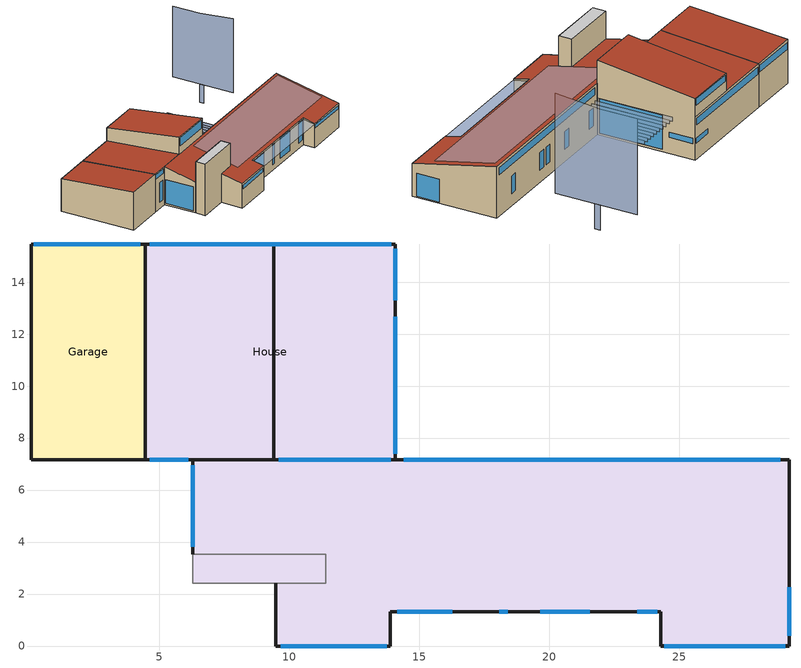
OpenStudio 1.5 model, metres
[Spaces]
House
 floor ground (Radiant Slab Construction): 14.07,15.47 14.07,7.16 4.45,7.16 4.45,15.47 z0; 29.24,7.16 29.24,0 24.28,0 24.28,7.16 z0; 13.88,7.16 13.88,0 9.47,0 9.47,2.42 11.4,2.42 11.4,3.53 6.28,3.53 6.28,7.16 z0; 24.28,7.16 24.28,1.31 13.88,1.31 13.88,7.16 z0
 floor adiabatic (Cooling Tower Construction): 11.4,3.53 11.4,2.42 6.28,2.42 6.28,3.53 z0
 wall outside: 24.28,0 29.24,0 / 9.47,0 13.88,0 z0:2.73; 29.24,7.16 14.07,7.16 6.28,7.16 / 4.45,7.16 6.28,7.16 z0:4.29; 14.07,15.47 4.45,15.47 z0:3.64; 14.07,15.47 9.4,15.47 z3.64:5.13; 24.28,1.31,3.01 24.28,1.31,0 24.28,0,0 24.28,0,2.73; 14.07,7.16,6.2 14.07,7.16,0 14.07,15.47,0 14.07,15.47,5.13; 13.88,1.31,3.01 13.88,0,2.73 13.88,0,0 13.88,1.31,0; 9.47,2.42,3.26 9.47,2.42,0 9.47,0,0 9.47,0,2.73; 29.24,7.16,4.29 29.24,0,2.73 29.24,0,0 29.24,7.16,0; 6.28,7.16,4.29 6.28,7.16,0 6.28,3.53,0 6.28,3.53,3.5; 4.45,7.16,4.29 4.45,15.47,3.64 4.45,15.47,0 4.45,7.16,0; 9.4,7.16,6.2 9.4,15.47,5.13 9.4,15.47,3.64 9.4,7.16,4.29
 wall outside (IECC 5B ExtWall): 9.4,7.16 14.07,7.16 z4.29:6.2
 wall outside (Trombe Wall Construction): 13.88,1.31 24.28,1.31 z0:3.01
 wall adiabatic (Cooling Tower Construction): 6.28,3.53 11.4,3.53 z0:3.5; 11.4,3.53 6.28,3.53 z3.5:5.79; 11.4,2.42 9.47,2.42 z0:3.26; 6.28,3.53 6.28,2.42 z0:5.79; 11.4,3.53,3.5 11.4,3.53,0 11.4,2.42,0 11.4,2.42,3.26; 11.4,2.42,5.79 11.4,2.42,3.26 11.4,3.53,3.5 11.4,3.53,5.79; 6.28,2.42,5.79 6.28,2.42,0 9.47,2.42,0 9.47,2.42,3.26 11.4,2.42,3.26 11.4,2.42,5.79
 window: 14.16,1.31 16.27,1.31 z0.59:2.83; 19.64,1.31 21.56,1.31 z0.59:2.9; 23.38,1.31 24.15,1.31 z0.6:2.9; 9.66,0 13.74,0 z2.12:2.51; 24.42,0 29.09,0 z2.17:2.52; 29.24,0.4 29.24,2.27 z0.09:2.01; 28.89,7.16 14.4,7.16 z3.48:4.05; 27.01,7.16 26.41,7.16 / 21.79,7.16 21.19,7.16 / 15.29,7.16 14.69,7.16 / 22.74,7.16 22.14,7.16 / 18.95,7.16 18.35,7.16 z1.03:2.5; 14.07,7.4 14.07,12.67 z0.19:3.06; 9.59,7.16 13.9,7.16 z5.15:6.03; 5.41,7.16 5.99,7.16 z0.69:2.87; 6.28,6.96 6.28,3.81 z0.19:2.89; 18.08,1.31 18.41,1.31 z0.59:2.88; 4.62,7.16 6.12,7.16 z3.61:4.12; 13.88,15.47 9.53,15.47 z4.53:5.04; 13.83,15.47 4.63,15.47 z2.86:3.41; 14.07,13.3 14.07,15.28 z1.35:1.79; 13.92,15.47 12.16,15.47 z1.36:1.77
 ceiling adiabatic (Cooling Tower Construction): 11.4,2.42 11.4,3.53 6.28,3.53 6.28,2.42 z5.79
 roof outside: 14.07,7.16,6.2 14.07,15.47,5.13 9.4,15.47,5.13 9.4,7.16,6.2; 6.28,7.16,4.29 6.28,3.53,3.5 11.4,3.53,3.5 11.4,2.42,3.26 9.47,2.42,3.26 9.47,0,2.73 13.88,0,2.73 13.88,1.31,3.01 24.28,1.31,3.01 24.28,0,2.73 29.24,0,2.73 29.24,7.16,4.29; 9.4,7.16,4.29 9.4,15.47,3.64 4.45,15.47,3.64 4.45,7.16,4.29
Garage
 floor ground: 4.45,15.47 4.45,7.16 0.07,7.16 0.07,15.47 z0
 wall outside: 0.07,7.16 4.45,7.16 z0:4.29; 4.45,15.47 0.07,15.47 z0:3.64; 4.45,7.16,4.29 4.45,7.16,0 4.45,15.47,0 4.45,15.47,3.64; 0.07,7.16,4.29 0.07,15.47,3.64 0.07,15.47,0 0.07,7.16,0
 window: 4.26,15.47 0.17,15.47 z2.87:3.44
 roof outside: 4.45,7.16,4.29 4.45,15.47,3.64 0.07,15.47,3.64 0.07,7.16,4.29
shading: 14.18,7.33 14.18,13.57 / 14.64,7.33 14.64,13.57 / 15.16,7.33 15.16,13.57 / 15.62,7.33 15.62,13.57 / 16.11,7.33 16.11,13.57 / 16.59,7.33 16.59,13.57 / 17.03,7.33 17.03,13.57 / 17.45,7.33 17.45,13.57 / 17.91,7.33 17.91,13.57 / 18.4,7.33 18.4,13.57 z2.83:3.14; 27.12,14.74 27.12,14.28 z0:2.08; 14.13,7.16,4.29 14.13,3.12,3.41 14.13,3.09,0 14.13,7.16,0; 27.12,10.93,10.45 27.12,10.93,2.08 27.12,17.87,2.08 27.12,17.87,10.1 27.12,14.74,10.1; 11.63,6.78,4.31 11.63,1.7,3.2 28.83,1.7,3.2 28.83,6.78,4.31; 14,1.31,2.92 14,0,2.67 24.22,0,2.67 24.22,1.31,2.92
[Building]
Building 1: North Axis {deg}=-0; Default Construction Set=House Construction Set
[ClimateZones]
Climate Zone Institution Name 1=ASHRAE; Climate Zone Document Name 1=ANSI/ASHRAE Standard 169; Climate Zone Document Year 1=2006; Climate Zone Value 1=5B; Climate Zone Institution Name 2=CEC; Climate Zone Document Name 2=California Climate Zone Descriptions; Climate Zone Document Year 2=1995
[Site]
Site 1: Latitude {deg}=40.13; Longitude {deg}=-105.24; Time Zone {hr}=-7; Elevation {m}=1689
[Site:GroundTemperature:BuildingSurface]
19.195, 19.191, 19.215, 19.25, 19.367, 20.429, 21.511, 21.776, 20.44, 19.538, 19.333, 19.237
[SizingPeriod:DesignDay] Barometric Pressure {Pa}=83011; Sky Clearness=0; Rain Indicator=0; Snow Indicator=0; Day of Month=21; Daylight Saving Time Indicator=0; Humidity Indicating Type=Wetbulb; Dry-Bulb Temperature Range Modifier Type=DefaultMultipliers
Name | Maximum Dry-Bulb Temperature {C} | Daily Dry-Bulb Temperature Range {deltaC} | Humidity Indicating Conditions at Maximum Dry-Bulb {BasedOnField A3} | Wind Speed {m/s} | Wind Direction {deg} | Month | Day Type | Solar Model Indicator | ASHRAE Taub | ASHRAE Taud
Denver Intl Ap Ann Clg .4% Condns DB=>MWB | 34.6 | 15.2 | 15.7 | 4.2 | 80 | 7 | SummerDesignDay | ASHRAETau | 0.424 | 2.012
Denver Intl Ap Ann Clg .4% Condns WB=>MDB | 27.3 | 15.2 | 18.3 | 4.2 | 80 | 7 | SummerDesignDay | ASHRAETau | 0.424 | 2.012
Denver Intl Ap Ann Htg 99.6% Condns DB | -17.4 | 0 | -17.4 | 3.3 | 160 | 12 | WinterDesignDay | ASHRAEClearSky
[Construction]
IECC Floor with Carpet: MAT-CC05 4 HW CONCRETE, CP02 CARPET PAD
Interior Floor: F16 Acoustic tile, F05 Ceiling air space resistance, M11 100mm lightweight concrete
Interior Wall: G01a 19mm gypsum board, F04 Wall air space resistance, G01a 19mm gypsum board
Interior Ceiling: M11 100mm lightweight concrete, F05 Ceiling air space resistance, F16 Acoustic tile
Exterior Door: F08 Metal surface, I01 25mm insulation board
Interior Window: Clear 3mm
Interior Door; Interior Partition: G05 25mm wood
Trombe Wall Construction: 1IN Stucco, 8IN Concrete HW
IECC 5B ExtWall: Wood Siding, Steel Frame Wall Insulation R-13.81 IP, 1/2IN Gypsum
IECC 5B Roof: Roof Membrane, IEAD Roof Insulation R-19.72 IP, Metal Decking
Cooling Tower Construction: 1IN Stucco, 8IN Concrete HW, Wall Insulation [44], 1/2IN Gypsum
IECC 5B Window: IECC 5B Window Mid-SHGC
[Material]
Name | Roughness | Thickness {m} | Conductivity {W/m-K} | Density {kg/m3} | Specific Heat {J/kg-K} | Thermal Absorptance | Solar Absorptance | Visible Absorptance
MAT-CC05 4 HW CONCRETE | Rough | 0.1016 | 1.311 | 2240 | 836.8 | 0.9 | 0.85 | 0.85
1IN Stucco | Smooth | 0.0253 | 0.6918 | 1858 | 837 | 0.9 | 0.92 | 0.92
8IN Concrete HW | MediumRough | 0.2033 | 1.7296 | 3203.69 | 837 | 0.95 | 0.65 | 0.65
1/2IN Gypsum | Smooth | 0.0127 | 0.16 | 784.9 | 830 | 0.9 | 0.4 | 0.4
Roof Membrane | VeryRough | 0.0095 | 0.16 | 1121.29 | 1460 | 0.9 | 0.7 | 0.7
Metal Decking | MediumSmooth | 0.0015 | 45.006 | 7680 | 418.4 | 0.9 | 0.6 | 0.6
F16 Acoustic tile | MediumSmooth | 0.0191 | 0.06 | 368 | 590 | 0.9 | 0.3 | 0.3
M11 100mm lightweight concrete | MediumRough | 0.1016 | 0.53 | 1280 | 840 | 0.9 | 0.5 | 0.5
G01a 19mm gypsum board | MediumSmooth | 0.019 | 0.16 | 800 | 1090 | 0.9 | 0.4 | 0.4
F08 Metal surface | Smooth | 0.0008 | 45.28 | 7824 | 500 | 0.9 | 0.7 | 0.7
I01 25mm insulation board | MediumRough | 0.0254 | 0.03 | 43 | 1210 | 0.9 | 0.6 | 0.6
G05 25mm wood | MediumSmooth | 0.0254 | 0.15 | 608 | 1630 | 0.9 | 0.5 | 0.5
Wall Insulation [44] | MediumRough | 0.1104 | 0.0432 | 91 | 837 | 0.9 | 0.5 | 0.5
Wood Siding | MediumSmooth | 0.01 | 0.11 | 544.62 | 1210 | 0.9 | 0.78 | 0.78
Steel Frame Wall Insulation R-13.81 IP | MediumRough | 0.254 | 0.049 | 265 | 836.8 | 0.9 | 0.7 | 0.7
IEAD Roof Insulation R-19.72 IP | MediumRough | 0.3302 | 0.049 | 265 | 836.8 | 0.9 | 0.7 | 0.7
Slab Insulation | MediumSmooth | 0.1693 | 0.049 | 265 | 836.8 | 0.9 | 0.7 | 0.7
[Material:NoMass]
CP02 CARPET PAD: Roughness=Smooth; Thermal Resistance {m2-K/W}=0.1; Thermal Absorptance=0.9; Solar Absorptance=0.8; Visible Absorptance=0.8
[Material:AirGap]
Name | Thermal Resistance {m2-K/W}
F05 Ceiling air space resistance | 0.18
F04 Wall air space resistance | 0.15
[WindowMaterial:Glazing]
Clear 3mm: Optical Data Type=SpectralAverage; Thickness {m}=0.003; Solar Transmittance at Normal Incidence=0.837; Front Side Solar Reflectance at Normal Incidence=0.075; Back Side Solar Reflectance at Normal Incidence=0; Visible Transmittance at Normal Incidence=0.898; Front Side Visible Reflectance at Normal Incidence=0.081; Back Side Visible Reflectance at Normal Incidence=0; Infrared Transmittance at Normal Incidence=0; Front Side Infrared Hemispherical Emissivity=0.84; Back Side Infrared Hemispherical Emissivity=0.84; Conductivity {W/m-K}=0.9; Dirt Correction Factor for Solar and Visible Transmittance=1; Solar Diffusing=No
[WindowMaterial:SimpleGlazingSystem]
IECC 5B Window Mid-SHGC: U-Factor {W/m2-K}=1.81704; Solar Heat Gain Coefficient=0.4; Visible Transmittance=0.4
[DefaultConstructionSet]
House Construction Set: Default Exterior Surface Constructions=Default Surface Constructions 25; Default Interior Surface Constructions=Default Surface Constructions 26; Default Ground Contact Surface Constructions=Default Surface Constructions 27; Default Exterior SubSurface Constructions=Default Sub Surface Constructions 17; Default Interior SubSurface Constructions=Default Sub Surface Constructions 18; Interior Partition Construction=Interior Partition
[DefaultSurfaceConstructions]
Name | Floor Construction | Wall Construction | Roof Ceiling Construction
Default Surface Constructions 25 | IECC Floor with Carpet | IECC 5B ExtWall | IECC 5B Roof
Default Surface Constructions 26 | Interior Floor | Interior Wall | Interior Ceiling
Default Surface Constructions 27 | IECC Floor with Carpet | IECC Floor with Carpet | IECC Floor with Carpet
[DefaultSubSurfaceConstructions]
Name | Fixed Window Construction | Operable Window Construction | Door Construction | Tubular Daylight Dome Construction | Tubular Daylight Diffuser Construction
Default Sub Surface Constructions 17 | IECC 5B Window | IECC 5B Window | Exterior Door | Interior Window | Interior Window
Default Sub Surface Constructions 18 | Interior Window | Interior Window | Interior Door
[Construction:InternalSource]
Radiant Slab Construction: 1, 0.154, Slab Insulation, 8IN Concrete HW
[DesignSpecification:OutdoorAir]
90.1-2007 - MidriseApartment - Corridor Ventilation 1: Outdoor Air Method=Sum; Outdoor Air Flow per Floor Area {m3/s-m2}=0.0003048
[People:Definition]
90.1-2007 - MidriseApartment - Apartment People Definition: Number of People Calculation Method=People/Area; People per Space Floor Area {person/m2}=0.0283091; Fraction Radiant=0.3
[ElectricEquipment:Definition]
90.1-2007 - MidriseApartment - Apartment Electric Equipment Definition: Design Level Calculation Method=Watts/Area; Watts per Space Floor Area {W/m2}=3.87501
[ThermostatSetpoint:DualSetpoint]
Thermostat Setpoint Dual Setpoint 1: Heating Setpoint Temperature Schedule=Heating Setpoint; Cooling Setpoint Temperature Schedule=Cooling Setpoint
[SpaceType]
Name | Default Schedule Set | Standards Building Type | Standards Space Type | Design Specification Outdoor Air Object
Living Area | House Schedule Set | MidriseApartment | Apartment
Garage Space | Garage Schedule Set | House | Garage | 90.1-2007 - MidriseApartment - Corridor Ventilation 1
[DefaultScheduleSet] Infiltration Schedule=MidriseApartment Infil
Name | Number of People Schedule | People Activity Level Schedule | Lighting Schedule | Electric Equipment Schedule
House Schedule Set | House Occupancy | MidriseApartment Activity | MidriseApartment Apartment Light | MidriseApartment Apartment Equip
Garage Schedule Set |  |  | MidriseApartment Corridor Light
[Lights:Definition] Design Level Calculation Method=Watts/Area
Name | Watts per Space Floor Area {W/m2}
90.1-2007 - MidriseApartment - Apartment Lights Definition | 11.8403
90.1-2007 - MidriseApartment - Corridor Lights Definition 1 | 5.38196
[Lights]
Name | Lights Definition | Space or SpaceType
90.1-2007 - MidriseApartment - Apartment Lights | 90.1-2007 - MidriseApartment - Apartment Lights Definition | Living Area
90.1-2007 - MidriseApartment - Corridor Lights | 90.1-2007 - MidriseApartment - Corridor Lights Definition 1 | Garage Space
[People]
90.1-2007 - MidriseApartment - Apartment People: People Definition=90.1-2007 - MidriseApartment - Apartment People Definition; Space or SpaceType=Living Area
[SpaceInfiltration:DesignFlowRate] Design Flow Rate Calculation Method=AirChanges/Hour; Flow per Exterior Surface Area {m3/s-m2}=0; Constant Term Coefficient=1
Name | Space or SpaceType | Air Changes per Hour {1/hr}
90.1-2007 - MidriseApartment - Apartment Infiltration | Living Area | 0.55
90.1-2007 - MidriseApartment - Corridor Infiltration | Garage Space | 0.5
[ElectricEquipment]
90.1-2007 - MidriseApartment - Apartment Electric Equipment: Electric Equipment Definition=90.1-2007 - MidriseApartment - Apartment Electric Equipment Definition; Space or SpaceType=Living Area
[BuildingStory]
Building Story 1
[ThermalZone] Use Ideal Air Loads=No
Name | Multiplier | Primary Daylighting Control | Thermostat
Whole House | 1 | Daylighting Control 1 | Thermostat Setpoint Dual Setpoint 1
Garage
[Sizing:Zone] Zone Cooling Design Supply Air Temperature {C}=14; Zone Heating Design Supply Air Temperature {C}=40; Zone Cooling Design Supply Air Humidity Ratio {kg-H2O/kg-air}=0.0085; Zone Heating Design Supply Air Humidity Ratio {kg-H2O/kg-air}=0.008; Cooling Design Air Flow Method=DesignDay; Heating Design Air Flow Method=DesignDay
Whole House; Garage
[Zone equipment]
Whole House: PTHP
[Space] Building Story=Building Story 1
Name | Space Type | Thermal Zone
House | Living Area | Whole House
Garage | Garage Space | Garage
[Daylighting:Control]
Daylighting Control 1: Space=House; Position X-Coordinate {m}=7.26554; Position Y-Coordinate {m}=11.012; Position Z-Coordinate {m}=0.762; Psi Rotation Around X-Axis {deg}=0; Theta Rotation Around Y-Axis {deg}=-0; Phi Rotation Around Z-Axis {deg}=0; Illuminance Setpoint {lux}=753.474; Lighting Control Type=Continuous/Off
[InternalMass]
Internal Mass 1: Internal Mass Definition=Internal Mass Definition; Space or SpaceType=Living Area; Multiplier=100
[InternalMass:Definition]
Internal Mass Definition: Construction=Trombe Wall Construction; Design Level Calculation Method=SurfaceArea; Surface Area {m2}=4.645152; Surface Area per Space Floor Area=0; Surface Area per Person {m2/person}=0
[ZoneHVAC:PackagedTerminalHeatPump]
PTHP: Availability Schedule=Always On Discrete 1; Supply Air Flow Rate During Cooling Operation {m3/s}=Autosize; Supply Air Flow Rate During Heating Operation {m3/s}=Autosize; Supply Air Flow Rate When No Cooling or Heating is Needed {m3/s}=Autosize; Outdoor Air Flow Rate During Cooling Operation {m3/s}=Autosize; Outdoor Air Flow Rate During Heating Operation {m3/s}=Autosize; Outdoor Air Flow Rate When No Cooling or Heating is Needed {m3/s}=Autosize; Supply Air Fan=PTHP CV Fan; Heating Coil=PTHP 1 Spd DX Htg Coil; Cooling Coil=PTHP 1 Spd DX Clg Coil; Supplemental Heating Coil=PTHP Elec Htg Backup Coil; Maximum Supply Air Temperature from Supplemental Heater {C}=Autosize
[Fan:ConstantVolume]
PTHP CV Fan: Availability Schedule=Always On Discrete 1; Maximum Flow Rate {m3/s}=AutoSize
[Coil:Heating:DX:SingleSpeed]
PTHP 1 Spd DX Htg Coil: Availability Schedule=Always On Discrete 1; Rated Total Heating Capacity {W}=Autosize; Rated COP {W/W}=0.8; Rated Air Flow Rate {m3/s}=Autosize; Total Heating Capacity Function of Temperature Curve=OS:Curve:Biquadratic 11; Total Heating Capacity Function of Flow Fraction Curve=OS:Curve:Quadratic 14; Energy Input Ratio Function of Temperature Curve=OS:Curve:Biquadratic 12; Energy Input Ratio Function of Flow Fraction Curve=OS:Curve:Quadratic 15; Part Load Fraction Correlation Curve=OS:Curve:Quadratic 16; Minimum Outdoor Dry-Bulb Temperature for Compressor Operation {C}=-8; Defrost Strategy=Resistive; Defrost Control=Timed; Defrost Time Period Fraction=0.166667; Resistive Defrost Heater Capacity {W}=2000
[Coil:Cooling:DX:SingleSpeed]
PTHP 1 Spd DX Clg Coil: Availability Schedule=Always On Discrete 1; Rated Total Cooling Capacity {W}=Autosize; Rated Sensible Heat Ratio=Autosize; Rated COP {W/W}=2; Rated Air Flow Rate {m3/s}=Autosize; Rated Evaporator Fan Power Per Volume Flow Rate {W/(m3/s)}=773.3; Total Cooling Capacity Function of Temperature Curve=OS:Curve:Biquadratic 9; Total Cooling Capacity Function of Flow Fraction Curve=OS:Curve:Quadratic 11; Energy Input Ratio Function of Temperature Curve=OS:Curve:Biquadratic 10; Energy Input Ratio Function of Flow Fraction Curve=OS:Curve:Quadratic 12; Part Load Fraction Correlation Curve=OS:Curve:Quadratic 13; Condenser Type=AirCooled; Evaporative Condenser Effectiveness=0; Evaporative Condenser Air Flow Rate {m3/s}=Autosize; Evaporative Condenser Pump Rated Power Consumption {W}=Autosize; Crankcase Heater Capacity {W}=0; Maximum Outdoor Dry-Bulb Temperature for Crankcase Heater Operation {C}=0; Basin Heater Capacity {W/K}=0; Basin Heater Setpoint Temperature {C}=10
[Coil:Heating:Electric]
PTHP Elec Htg Backup Coil: Availability Schedule=Always On Discrete 1
[Schedule:Ruleset]
Name | Default Day Schedule | Summer Design Day Schedule | Winter Design Day Schedule
MidriseApartment Apartment Light | MidriseApartment Apartment Light Default Schedule | MidriseApartment Apartment Light Summer Design Day | MidriseApartment Apartment Light Winter Design Day
House Occupancy | MidriseApartment Apartment Occ Default Schedule | MidriseApartment Apartment Occ Summer Design Day | MidriseApartment Apartment Occ Winter Design Day
MidriseApartment Activity | MidriseApartment Activity Default Schedule | MidriseApartment Activity Summer Design Day | MidriseApartment Activity Winter Design Day
MidriseApartment Infil | MidriseApartment Infil Default Schedule | MidriseApartment Infil Summer Design Day | MidriseApartment Infil Winter Design Day
MidriseApartment Apartment Equip | MidriseApartment Apartment Equip Default Schedule | MidriseApartment Apartment Equip Summer Design Day | MidriseApartment Apartment Equip Winter Design Day
MidriseApartment Corridor Light | MidriseApartment Corridor Light Default Schedule | MidriseApartment Corridor Light Summer Design Day | MidriseApartment Corridor Light Winter Design Day
Heating Setpoint | MidriseApartment Office HtgSetp Default Schedule | MidriseApartment Office HtgSetp Summer Design Day | MidriseApartment Office HtgSetp Winter Design Day
Cooling Setpoint | MidriseApartment Office ClgSetp Default Schedule | MidriseApartment Office ClgSetp Summer Design Day | MidriseApartment Office ClgSetp Winter Design Day
[Schedule:Day]
MidriseApartment Apartment Light Default Schedule; MidriseApartment Apartment Light Summer Design Day; MidriseApartment Apartment Light Winter Design Day: 4, 0, 0.067, 5, 0, 0.187, 6, 0, 0.394, 7, 0, 0.44, 8, 0, 0.393, 9, 0, 0.172, 15, 0, 0.119, 16, 0, 0.206, 17, 0, 0.439, 18, 0, 0.616, 19, 0, 0.829, 20, 0, 0.986, 21, 0, 1, 22, 0, 0.692, 23, 0, 0.384, 24, 0, 0.16
MidriseApartment Apartment Occ Default Schedule; MidriseApartment Apartment Occ Summer Design Day; MidriseApartment Apartment Occ Winter Design Day: 7, 0, 1, 8, 0, 0.85, 9, 0, 0.39, 16, 0, 0.25, 17, 0, 0.3, 18, 0, 0.52, 21, 0, 0.87, 24, 0, 1
MidriseApartment Activity Default Schedule; MidriseApartment Activity Summer Design Day; MidriseApartment Activity Winter Design Day: 24, 0, 120
MidriseApartment Infil Default Schedule; MidriseApartment Infil Summer Design Day; MidriseApartment Infil Winter Design Day; MidriseApartment Corridor Light Default Schedule; MidriseApartment Corridor Light Summer Design Day; MidriseApartment Corridor Light Winter Design Day: 24, 0, 1
MidriseApartment Apartment Equip Default Schedule; MidriseApartment Apartment Equip Summer Design Day; MidriseApartment Apartment Equip Winter Design Day: 1, 0, 0.45, 2, 0, 0.41, 3, 0, 0.39, 5, 0, 0.38, 6, 0, 0.43, 7, 0, 0.54, 8, 0, 0.65, 9, 0, 0.66, 10, 0, 0.67, 11, 0, 0.69, 12, 0, 0.7, 13, 0, 0.69, 14, 0, 0.66, 15, 0, 0.65, 16, 0, 0.68, 17, 0, 0.8, 19, 0, 1, 20, 0, 0.93, 21, 0, 0.89, 22, 0, 0.85, 23, 0, 0.71, 24, 0, 0.58
MidriseApartment Office HtgSetp Default Schedule: 6, 0, 15.645, 7, 0, 18.3, 21, 0, 20, 22, 0, 18.3, 24, 0, 15.6
MidriseApartment Office HtgSetp Summer Design Day: 24, 0, 15.6
MidriseApartment Office HtgSetp Winter Design Day: 24, 0, 21.1
MidriseApartment Office ClgSetp Default Schedule: 24, 0, 25
MidriseApartment Office ClgSetp Summer Design Day: 24, 0, 20
MidriseApartment Office ClgSetp Winter Design Day: 24, 0, 29.4
[Schedule:Constant]
Always On Discrete 1: Value=1
[Curve:Biquadratic]
Name | Coefficient1 Constant | Coefficient2 x | Coefficient3 x**2 | Coefficient4 y | Coefficient5 y**2 | Coefficient6 x*y | Minimum Value of x {BasedOnField A2} | Maximum Value of x {BasedOnField A2} | Minimum Value of y {BasedOnField A3} | Maximum Value of y {BasedOnField A3}
OS:Curve:Biquadratic 11 | 0.758746 | 0 | 0 | 0.027626 | 0.000148716 | 0 | 0 | 1 | 0 | 1
OS:Curve:Biquadratic 12 | 1.19248 | -0.0300438 | 0.00103745 | 0 | 0 | 0 | -20 | 20 | 0 | 1
OS:Curve:Biquadratic 9 | 0.42415 | 0.04426 | -0.00042 | 0.00333 | -8e-05 | -0.00021 | 17 | 22 | 13 | 46
OS:Curve:Biquadratic 10 | 1.23649 | -0.02431 | 0.00057 | -0.01434 | 0.00063 | -0.00038 | 17 | 22 | 13 | 46
[Curve:Quadratic]
Name | Coefficient1 Constant | Coefficient2 x | Coefficient3 x**2 | Minimum Value of x {BasedOnField A2} | Maximum Value of x {BasedOnField A2}
OS:Curve:Quadratic 14 | 0.84 | 0.16 | 0 | 0.5 | 1.5
OS:Curve:Quadratic 15 | 1.3824 | -0.4336 | 0.0512 | 0 | 1
OS:Curve:Quadratic 16 | 0.85 | 0.15 | 0 | 0 | 1
OS:Curve:Quadratic 11 | 0.77136 | 0.34053 | -0.11088 | 0.75918 | 1.13877
OS:Curve:Quadratic 12 | 1.2055 | -0.32953 | 0.12308 | 0.75918 | 1.13877
OS:Curve:Quadratic 13 | 0.771 | 0.229 | 0 | 0 | 1
